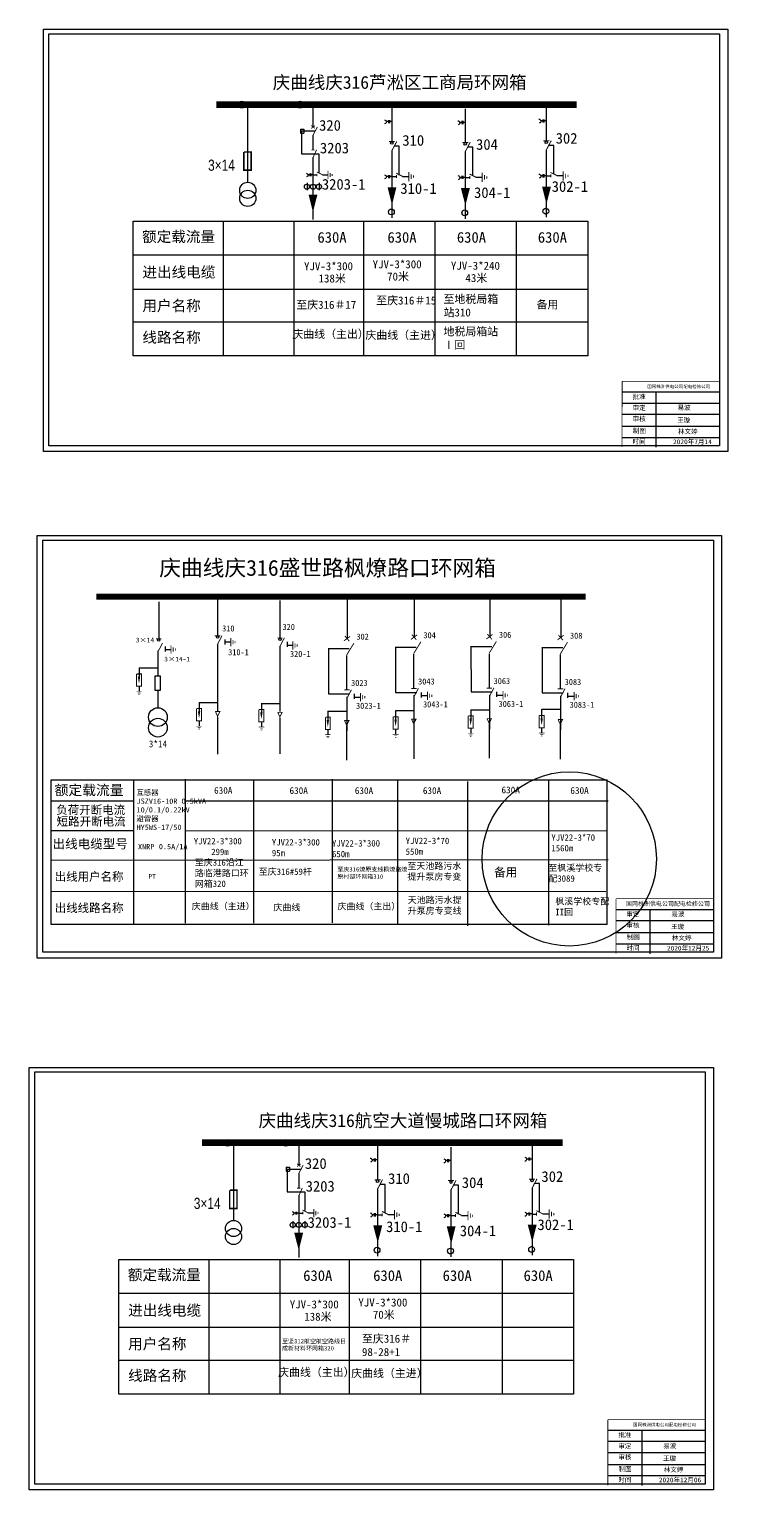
# Model space of a CAD drawing. Extents: x 329 to 871, y -351 to -9.
# Drawn here: x 329.3 to 492.6, y -350.6 to -9.1 of the extents above; entities that cross this region are included whole.
import ezdxf

# ---------------------------------------------------------------- set-up
doc = ezdxf.new("R2010")
doc.units = 0
doc.header["$LTSCALE"] = 0.774411
doc.layers.get('0').update_dxf_attribs({"linetype": 'CONTINUOUS'})
doc.layers.add('1', color=7, linetype='CONTINUOUS')
doc.styles.add('_txtstyle_1.50_0_0', font='simsun.ttc', dxfattribs={"height": 1.5})
doc.styles.add('_txtstyle_3.72_0_0', font='simsun.ttc', dxfattribs={"height": 3.723362})
doc.styles.add('HZ', font='simkai.ttf')
doc.styles.add('hztxt_txtstyle_0.00_0_0', font='', dxfattribs={"bigfont": 'hztxt.shx'})
doc.styles.add('hztxt_txtstyle_1.87_0_0', font='', dxfattribs={"height": 1.871504, "bigfont": 'hztxt.shx'})
doc.styles.add('hztxt_txtstyle_2.50_0_0', font='simkai.ttf', dxfattribs={"height": 2.5})
doc.styles.add('hztxt_txtstyle_2.60_0_0', font='', dxfattribs={"height": 2.6, "bigfont": 'hztxt.shx'})
doc.styles.add('KaiTi_txtstyle_3.00_0_0', font='simkai.ttf', dxfattribs={"height": 3})
doc.styles.get("Standard").update_dxf_attribs({"font": '', "height": 2.5})
doc.styles.add('STYLE1', font='txt.shx', dxfattribs={"height": 2.6})
doc.styles.add('字体', font='simkai_0.ttf', dxfattribs={"height": 2.5})
doc.styles.add('黑体_txtstyle_2.00_0_0', font='simhei.ttf', dxfattribs={"height": 2})
doc.styles.get('hztxt_txtstyle_0.00_0_0').set_extended_font_data('hztxt')
doc.styles.get('hztxt_txtstyle_1.87_0_0').set_extended_font_data('hztxt')
doc.styles.get('hztxt_txtstyle_2.60_0_0').set_extended_font_data('hztxt')
doc.styles.get('Standard').set_extended_font_data('SimSun')

# ---------------------------------------------------------------- blocks, each defined once
blk = doc.blocks.new('JD')
for points in [[(-2, 0.2), (-2, -0.2), (2, 0.2), (2, -0.2)], [(1, -1.2), (1, -0.8), (-1, -1.2), (-1, -0.8)], [(-0.5, -1.8), (-0.5, -2.2), (0.5, -1.8), (0.5, -2.2)]]:
    blk.add_trace(points)

msp = doc.modelspace()

# ---------------------------------------------------------------- linework, layer by layer
at = {"linetype": 'Continuous'}
for p, q in [((374.65, -54.01), (374.65, -85.53)), ((391.21, -54.01), (391.21, -85.53)), ((407.48, -54.01), (407.48, -85.53)), ((424.13, -54.01), (424.13, -85.53)), ((443.18, -54.06), (443.18, -85.36)), ((353.62, -61.85), (459.84, -61.85)), ((353.62, -69.84), (459.84, -69.84)), ((353.62, -77.54), (459.84, -77.54)), ((371.32, -296.8), (371.32, -328.32)), ((387.88, -296.8), (387.88, -328.32)), ((404.15, -296.8), (404.15, -328.32)), ((420.8, -296.8), (420.8, -328.32)), ((439.85, -296.85), (439.85, -328.16)), ((350.29, -304.64), (456.51, -304.64)), ((350.29, -312.63), (456.51, -312.63)), ((350.29, -320.33), (456.51, -320.33))]:
    msp.add_line(p, q, dxfattribs=at)
at = {"color": 7, "linetype": 'Continuous'}
for p, q in [((467.92, -93.91), (490.67, -93.91)), ((475.82, -93.91), (475.82, -106.85)), ((467.92, -96.51), (490.67, -96.51)), ((467.92, -99.1), (490.67, -99.1)), ((467.92, -101.93), (490.67, -101.93)), ((467.92, -104.52), (490.67, -104.52)), ((466.48, -214.93), (489.23, -214.93)), ((474.38, -214.98), (474.38, -225.27)), ((466.48, -217.53), (489.23, -217.53)), ((466.48, -220.35), (489.23, -220.35)), ((466.48, -222.94), (489.23, -222.94)), ((464.59, -336.7), (487.34, -336.7)), ((472.49, -336.7), (472.49, -349.64)), ((464.59, -339.3), (487.34, -339.3)), ((464.59, -341.89), (487.34, -341.89)), ((464.59, -344.72), (487.34, -344.72)), ((464.59, -347.31), (487.34, -347.31))]:
    msp.add_line(p, q, dxfattribs=at)
at = {"color": 0}
for p, q in [((359.62, -142.95), (359.62, -151.62)), ((373.35, -142.25), (373.35, -150.92)), ((387.93, -142.66), (387.93, -151.41)), ((403.65, -141.99), (403.65, -151.66)), ((419.31, -141.66), (419.31, -151.33)), ((436.96, -141.55), (436.96, -151.22)), ((453.57, -141.76), (453.57, -151.43)), ((373.35, -152.85), (373.35, -168.6)), ((375.1, -152.38), (376.44, -152.38)), ((387.93, -153.34), (387.93, -168.65)), ((389.61, -153.15), (390.94, -153.15)), ((414.87, -153.57), (419.78, -153.57)), ((414.94, -153.63), (414.98, -164.18)), ((432.51, -153.46), (437.43, -153.46)), ((432.59, -153.53), (432.63, -164.07)), ((449.13, -153.67), (454.04, -153.67)), ((359.39, -154.47), (359.39, -160.27)), ((361.13, -154.11), (362.46, -154.11)), ((399.2, -153.9), (404.12, -153.9)), ((399.27, -153.96), (399.32, -164.51)), ((403.49, -155.54), (403.49, -163.54)), ((419.16, -155.21), (419.16, -163.21)), ((436.81, -155.11), (436.81, -163.1)), ((449.2, -153.73), (449.24, -164.28)), ((453.42, -155.31), (453.42, -163.31)), ((355, -158.39), (355, -160.54)), ((355.02, -158.41), (359.4, -158.41)), ((355, -162.8), (355, -163.91)), ((359.39, -163.72), (359.39, -167.76)), ((369.04, -166.49), (369.04, -168.64)), ((369.06, -166.52), (373.45, -166.52)), ((383.61, -166.71), (383.61, -168.86)), ((383.63, -166.73), (388.01, -166.73)), ((399.32, -164.51), (404.23, -164.51)), ((403.59, -165.18), (403.59, -173.17)), ((405.42, -165.25), (406.76, -165.25)), ((414.98, -164.18), (419.9, -164.18)), ((419.26, -164.84), (419.26, -172.84)), ((421.09, -164.92), (422.42, -164.92)), ((432.63, -164.07), (437.55, -164.07)), ((436.9, -164.74), (436.9, -172.74)), ((438.74, -164.81), (440.07, -164.81)), ((449.24, -164.28), (454.16, -164.28)), ((453.52, -164.95), (453.52, -172.94)), ((455.35, -165.02), (456.68, -165.02)), ((373.36, -169.87), (373.36, -178.58)), ((387.93, -170.1), (387.93, -178.52)), ((399.13, -168.51), (399.13, -170.66)), ((399.15, -168.54), (403.54, -168.54)), ((414.97, -168.41), (414.97, -170.56)), ((415, -168.43), (419.38, -168.43)), ((432.52, -168.2), (432.52, -170.35)), ((432.54, -168.22), (436.93, -168.22)), ((449.11, -168.09), (449.11, -170.24)), ((449.13, -168.11), (453.51, -168.11)), ((369.04, -170.9), (369.04, -172.01)), ((383.61, -171.11), (383.61, -172.23)), ((399.13, -172.92), (399.13, -174.03)), ((403.53, -172.02), (403.53, -180.02)), ((414.97, -172.82), (414.97, -173.93)), ((419.2, -171.69), (419.2, -179.68)), ((432.52, -172.6), (432.52, -173.71)), ((436.85, -171.58), (436.85, -179.58)), ((449.11, -172.5), (449.11, -173.61)), ((453.46, -171.79), (453.46, -179.79)), ((400.13, -184.43), (400.13, -218.06)), ((334.44, -184.65), (464.4, -184.65)), ((334.44, -218.45), (334.44, -184.65)), ((353.74, -184.81), (353.74, -218.44)), ((365.81, -184.49), (365.81, -218.12)), ((381.73, -184.54), (381.73, -218.17)), ((415.43, -184.53), (415.43, -218.31)), ((431.74, -184.99), (431.74, -218.77)), ((450.69, -184.85), (450.69, -218.64)), ((464.36, -184.65), (464.36, -218.43)), ((334.46, -189.56), (353.74, -189.56)), ((334.5, -196.48), (353.82, -196.48)), ((365.81, -196.49), (464.4, -196.52)), ((464.67, -203.34), (334.46, -203.46)), ((464.13, -210.77), (334.44, -210.76)), ((464.4, -218.43), (334.45, -218.44))]:
    msp.add_line(p, q, dxfattribs=at)
at = {"color": 0, "ltscale": 0.91161}
msp.add_line((365.81, -189.55), (464.67, -189.52), dxfattribs=at)
at = {"linetype": 'Continuous'}
for points in [[(332.67, -9.08), (492.61, -9.08), (492.61, -107.85), (332.67, -107.85)], [(490.69, -106.52), (333.95, -106.52), (333.95, -10.14), (490.69, -10.14)], [(353.61, -53.97), (459.87, -53.97), (459.87, -85.49), (353.61, -85.49)], [(331.23, -127.5), (491.17, -127.5), (491.17, -226.28), (331.23, -226.28)], [(489.26, -224.95), (332.51, -224.95), (332.51, -128.57), (489.26, -128.57)], [(329.34, -251.87), (489.28, -251.87), (489.28, -350.64), (329.34, -350.64)], [(487.36, -349.31), (330.62, -349.31), (330.62, -252.93), (487.36, -252.93)], [(350.28, -296.76), (456.54, -296.76), (456.54, -328.28), (350.28, -328.28)]]:
    msp.add_lwpolyline(points, close=True, dxfattribs=at)
at = {"color": 7, "linetype": 'Continuous', "const_width": 0.182}
for points in [[(467.92, -91.43), (467.91, -106.8)], [(467.92, -91.43), (490.67, -91.43)], [(466.48, -212.39), (466.47, -225.23)], [(466.53, -212.35), (489.28, -212.35)], [(464.59, -334.23), (464.58, -349.6)], [(464.59, -334.23), (487.34, -334.23)]]:
    msp.add_lwpolyline(points, dxfattribs=at)
at = {"color": 0}
for points, const_width in [([(345.03, -141.77), (459.4, -141.77)], 1.42), ([(358.99, -151.65), (360.25, -151.65)], 0.212), ([(359.43, -154.66), (360.49, -152.65)], 0.212), ([(372.72, -150.94), (373.98, -150.94)], 0.212), ([(373.35, -152.9), (374.41, -150.89)], 0.212), ([(387.3, -151.44), (388.55, -151.44)], 0.212), ([(387.93, -153.4), (388.99, -151.38)], 0.212), ([(402.91, -152.1), (404.33, -151.05)], 0.212), ([(403.1, -150.98), (404.17, -152.2)], 0.212), ([(403.52, -155.44), (405.23, -152.66)], 0.212), ([(418.57, -151.77), (419.99, -150.72)], 0.212), ([(418.77, -150.64), (419.83, -151.86)], 0.212), ([(419.19, -155.11), (420.89, -152.33)], 0.212), ([(436.22, -151.66), (437.64, -150.62)], 0.212), ([(436.42, -150.54), (437.48, -151.76)], 0.212), ([(436.84, -155.01), (438.54, -152.23)], 0.212), ([(452.83, -151.87), (454.25, -150.82)], 0.212), ([(453.03, -150.75), (454.09, -151.97)], 0.212), ([(453.45, -155.21), (455.15, -152.43)], 0.212), ([(354.42, -159.86), (354.42, -162.73), (355.57, -162.73), (355.57, -159.86), (354.46, -159.86)], 0.242), ([(402.96, -163.59), (404.21, -163.59)], 0.212), ([(403.59, -165.55), (404.65, -163.53)], 0.212), ([(418.62, -163.25), (419.88, -163.25)], 0.212), ([(419.25, -165.21), (420.31, -163.2)], 0.212), ([(436.27, -163.15), (437.53, -163.15)], 0.212), ([(436.9, -165.11), (437.96, -163.1)], 0.212), ([(452.88, -163.36), (454.14, -163.36)], 0.212), ([(453.51, -165.32), (454.57, -163.3)], 0.212), ([(368.46, -167.96), (368.46, -170.83), (369.61, -170.83), (369.61, -167.96), (368.5, -167.96)], 0.242), ([(372.83, -168.63), (373.91, -168.63), (373.36, -169.72), (372.84, -168.61)], 0.212), ([(383.03, -168.18), (383.03, -171.04), (384.18, -171.04), (384.18, -168.18), (383.07, -168.18)], 0.242), ([(387.4, -168.82), (388.48, -168.82), (387.93, -169.92), (387.42, -168.8)], 0.212), ([(398.56, -169.98), (398.56, -172.85), (399.7, -172.85), (399.7, -169.98), (398.59, -169.98)], 0.242), ([(403.01, -170.74), (404.09, -170.74), (403.53, -171.84), (403.02, -170.72)], 0.212), ([(414.4, -169.88), (414.4, -172.74), (415.55, -172.74), (415.55, -169.88), (414.44, -169.88)], 0.242), ([(418.67, -170.41), (419.75, -170.41), (419.2, -171.5), (418.68, -170.39)], 0.212), ([(431.94, -169.66), (431.94, -172.53), (433.09, -172.53), (433.09, -169.66), (431.98, -169.66)], 0.242), ([(436.32, -170.31), (437.4, -170.31), (436.85, -171.4), (436.33, -170.29)], 0.212), ([(448.53, -169.56), (448.53, -172.43), (449.68, -172.43), (449.68, -169.56), (448.57, -169.56)], 0.242), ([(452.93, -170.51), (454.01, -170.51), (453.46, -171.61), (452.94, -170.49)], 0.212)]:
    msp.add_lwpolyline(points, dxfattribs=dict(at, const_width=const_width))
for points in [[(361.08, -153.42), (361.08, -154.6)], [(375.05, -151.81), (375.05, -152.99)], [(389.59, -152.34), (389.59, -153.53)], [(405.25, -164.5), (405.25, -165.68)], [(420.92, -164.16), (420.92, -165.34)], [(438.57, -164.06), (438.57, -165.24)], [(455.18, -164.27), (455.18, -165.45)]]:
    msp.add_lwpolyline(points, dxfattribs=at)
for points in [[(355, -160.5, 0.565, 0, 0), (355, -162.12, 0, 0, 0)], [(369.04, -168.61, 0.565, 0, 0), (369.04, -170.22, 0, 0, 0)], [(383.61, -168.82, 0.565, 0, 0), (383.61, -170.43, 0, 0, 0)], [(399.13, -170.63, 0.565, 0, 0), (399.13, -172.24, 0, 0, 0)], [(414.97, -170.52, 0.565, 0, 0), (414.97, -172.14, 0, 0, 0)], [(432.52, -170.31, 0.565, 0, 0), (432.52, -171.92, 0, 0, 0)], [(449.11, -170.2, 0.565, 0, 0), (449.11, -171.82, 0, 0, 0)]]:
    msp.add_lwpolyline(points, format="xyseb", dxfattribs=at)
at = {"color": 0, "linetype": 'Continuous'}
msp.add_lwpolyline([(358.8, -160.27), (359.93, -160.27), (359.93, -163.72), (358.8, -163.72)], close=True, dxfattribs=at)
at = {"color": 0}
for centre in [(359.62, -151.94), (373.35, -151.24), (387.93, -151.74)]:
    msp.add_circle(centre, 0.272, dxfattribs=at)
at = {"color": 0, "linetype": 'Continuous'}
for centre in [(359.42, -169.95), (359.42, -172.42)]:
    msp.add_circle(centre, 2.19, dxfattribs=at)
at = {"color": 1, "linetype": 'Continuous'}
msp.add_circle((455.57, -203.12), 20.37, dxfattribs=at)
at = {"layer": '1'}
for p, q in [((380.39, -26.69), (380.39, -44.94)), ((395.66, -26.55), (395.66, -31.96)), ((450.19, -27.32), (450.19, -35.15)), ((414.09, -27.49), (414.09, -35.33)), ((431.25, -27.69), (431.25, -35.53)), ((392.71, -32.44), (392.71, -33.36)), ((392.71, -32.44), (393.54, -32.44)), ((392.71, -33.36), (393.54, -33.36)), ((392.97, -32.92), (392.97, -38.19)), ((396.07, -32.92), (392.97, -32.92)), ((393.54, -32.44), (393.54, -33.36)), ((395.66, -33.85), (395.66, -37.27)), ((414.09, -37.46), (414.09, -46.96)), ((450.19, -37.28), (450.19, -46.78)), ((392.97, -38.19), (397.06, -38.19)), ((395.66, -38.99), (395.66, -49.1)), ((397.06, -38.19), (397.06, -42.55)), ((431.25, -37.66), (431.25, -47.16)), ((395.66, -43.14), (396.61, -43.14)), ((397.86, -43.11), (399.17, -43.11)), ((414.09, -43.53), (415.17, -43.53)), ((416.58, -43.5), (418.05, -43.5)), ((431.25, -43.73), (432.33, -43.73)), ((433.74, -43.7), (435.21, -43.7)), ((450.19, -43.35), (451.27, -43.35)), ((452.68, -43.32), (454.15, -43.32)), ((394.28, -45), (394.28, -46.68)), ((397.09, -45), (397.09, -46.68)), ((395.66, -50.46), (395.66, -53.54)), ((414.1, -48.49), (414.1, -53.19)), ((431.25, -48.69), (431.25, -53.39)), ((450.2, -48.31), (450.2, -53.01)), ((377.06, -269.49), (377.06, -287.74)), ((392.33, -269.34), (392.33, -274.75)), ((410.76, -270.29), (410.76, -278.12)), ((427.92, -270.49), (427.92, -278.32)), ((446.86, -270.11), (446.86, -277.94)), ((389.38, -275.23), (389.38, -276.15)), ((389.38, -275.23), (390.21, -275.23)), ((389.38, -276.15), (390.21, -276.15)), ((389.64, -275.71), (389.64, -280.99)), ((392.74, -275.71), (389.64, -275.71)), ((390.21, -275.23), (390.21, -276.15)), ((392.33, -276.64), (392.33, -280.06)), ((446.86, -280.07), (446.86, -289.57)), ((389.64, -280.99), (393.73, -280.99)), ((392.33, -281.78), (392.33, -291.89)), ((393.73, -280.99), (393.73, -285.34)), ((410.76, -280.25), (410.76, -289.75)), ((427.92, -280.45), (427.92, -289.95)), ((392.33, -285.93), (393.28, -285.93)), ((394.53, -285.91), (395.84, -285.91)), ((410.76, -286.32), (411.84, -286.32)), ((413.25, -286.29), (414.72, -286.29)), ((427.92, -286.52), (429, -286.52)), ((430.41, -286.49), (431.88, -286.49)), ((446.86, -286.15), (447.94, -286.15)), ((449.35, -286.12), (450.82, -286.12)), ((390.95, -287.79), (390.95, -289.48)), ((393.76, -287.79), (393.76, -289.48)), ((392.33, -293.25), (392.33, -296.33)), ((410.77, -291.28), (410.77, -295.98)), ((427.92, -291.48), (427.92, -296.18)), ((446.87, -291.11), (446.87, -295.81))]:
    msp.add_line(p, q, dxfattribs=at)
for points, const_width in [([(373.05, -26.69), (457.32, -26.69)], 1.56), ([(395.26, -32.27), (396.11, -31.64)], 0.207), ([(395.27, -31.58), (396.08, -32.25)], 0.207), ([(395.66, -33.9), (396.69, -31.93)], 0.207), ([(395.29, -37.33), (396.05, -37.33)], 0.207), ([(395.62, -39.24), (396.49, -37.28)], 0.207), ([(413.4, -35.36), (414.78, -35.36)], 0.234), ([(414.09, -37.52), (415.26, -35.3)], 0.234), ([(430.56, -35.56), (431.94, -35.56)], 0.234), ([(431.25, -37.72), (432.42, -35.5)], 0.234), ([(449.5, -35.18), (450.88, -35.18)], 0.234), ([(450.19, -37.34), (451.36, -35.12)], 0.234), ([(379.51, -37.79), (379.51, -42.05), (381.22, -42.05), (381.22, -37.79), (379.57, -37.79)], 0.36), ([(396.56, -42.45), (397.94, -43.14)], 0.207), ([(396.61, -42.82), (396.61, -43.46)], 0.207), ([(415.11, -42.75), (416.67, -43.53)], 0.234), ([(415.17, -43.17), (415.17, -43.89)], 0.234), ([(432.27, -42.95), (433.83, -43.73)], 0.234), ([(432.33, -43.37), (432.33, -44.09)], 0.234), ([(451.21, -42.58), (452.77, -43.35)], 0.234), ([(451.27, -42.99), (451.27, -43.71)], 0.234), ([(395.15, -49.16), (396.2, -49.16), (395.66, -50.23), (395.16, -49.15)], 0.207), ([(369.72, -269.49), (453.99, -269.49)], 1.56), ([(391.93, -275.06), (392.78, -274.43)], 0.207), ([(391.94, -274.37), (392.75, -275.05)], 0.207), ([(392.33, -276.69), (393.36, -274.72)], 0.207), ([(391.96, -280.12), (392.72, -280.12)], 0.207), ([(392.29, -282.03), (393.16, -280.08)], 0.207), ([(410.07, -278.15), (411.45, -278.15)], 0.234), ([(410.76, -280.31), (411.93, -278.09)], 0.234), ([(427.23, -278.35), (428.61, -278.35)], 0.234), ([(427.92, -280.51), (429.09, -278.29)], 0.234), ([(446.17, -277.97), (447.55, -277.97)], 0.234), ([(446.86, -280.13), (448.03, -277.91)], 0.234), ([(376.19, -280.58), (376.19, -284.84), (377.89, -284.84), (377.89, -280.58), (376.24, -280.58)], 0.36), ([(393.23, -285.24), (394.61, -285.93)], 0.207), ([(393.28, -285.61), (393.28, -286.25)], 0.207), ([(411.78, -285.55), (413.34, -286.32)], 0.234), ([(411.84, -285.96), (411.84, -286.68)], 0.234), ([(428.94, -285.75), (430.5, -286.52)], 0.234), ([(429, -286.17), (429, -286.88)], 0.234), ([(447.88, -285.37), (449.44, -286.15)], 0.234), ([(447.94, -285.79), (447.94, -286.51)], 0.234), ([(391.82, -291.96), (392.87, -291.96), (392.33, -293.03), (391.83, -291.94)], 0.207)]:
    msp.add_lwpolyline(points, dxfattribs=dict(at, const_width=const_width))
for points, format in [([(412.39, -30.27, -0.877934), (412.41, -31.22)], "xyb"), ([(429.55, -30.47, -0.877934), (429.57, -31.42)], "xyb"), ([(448.49, -30.09, -0.877934), (448.51, -31.04)], "xyb"), ([(394.15, -42.77, -0.877934), (394.17, -43.61)], "xyb"), ([(412.39, -43.12, -0.877934), (412.41, -44.07)], "xyb"), ([(429.55, -43.32, -0.877934), (429.57, -44.27)], "xyb"), ([(448.49, -42.94, -0.877934), (448.51, -43.89)], "xyb"), ([(395.66, -47.73, 2.08, 0, 0), (395.66, -51.86, 0, 0, 0)], "xyseb"), ([(414.13, -46.03, 2.08, 0, 0), (414.13, -50.16, 0, 0, 0)], "xyseb"), ([(431.29, -46.23, 2.08, 0, 0), (431.29, -50.36, 0, 0, 0)], "xyseb"), ([(450.24, -45.86, 2.08, 0, 0), (450.24, -49.98, 0, 0, 0)], "xyseb"), ([(409.06, -273.06, -0.877934), (409.08, -274.01)], "xyb"), ([(445.16, -272.88, -0.877934), (445.18, -273.83)], "xyb"), ([(426.22, -273.26, -0.877934), (426.24, -274.21)], "xyb"), ([(390.82, -285.57, -0.877934), (390.84, -286.41)], "xyb"), ([(409.06, -285.91, -0.877934), (409.08, -286.86)], "xyb"), ([(426.22, -286.11, -0.877934), (426.24, -287.06)], "xyb"), ([(445.16, -285.73, -0.877934), (445.18, -286.68)], "xyb"), ([(392.33, -290.52, 2.08, 0, 0), (392.33, -294.65, 0, 0, 0)], "xyseb"), ([(410.8, -288.83, 2.08, 0, 0), (410.8, -292.95, 0, 0, 0)], "xyseb"), ([(427.96, -289.03, 2.08, 0, 0), (427.96, -293.15, 0, 0, 0)], "xyseb"), ([(446.91, -288.65, 2.08, 0, 0), (446.91, -292.78, 0, 0, 0)], "xyseb")]:
    msp.add_lwpolyline(points, format=format, dxfattribs=at)
for points in [[(413.3, -30.67), (412.81, -30.67)], [(413.3, -30.34), (413.3, -31.05)], [(413.52, -30.34), (413.52, -31.05)], [(414.09, -30.67), (413.52, -30.67)], [(430.46, -30.54), (430.46, -31.25)], [(430.68, -30.54), (430.68, -31.25)], [(449.41, -30.49), (448.91, -30.49)], [(449.41, -30.17), (449.41, -30.88)], [(449.63, -30.17), (449.63, -30.88)], [(450.19, -30.49), (449.63, -30.49)], [(430.46, -30.87), (429.97, -30.87)], [(431.24, -30.87), (430.68, -30.87)], [(415.83, -43.18), (415.83, -36.43), (414.66, -36.43)], [(432.99, -43.39), (432.99, -36.63), (431.82, -36.63)], [(451.93, -43.01), (451.93, -36.26), (450.77, -36.26)], [(394.96, -43.13), (394.52, -43.13)], [(394.96, -42.84), (394.96, -43.47)], [(395.15, -42.84), (395.15, -43.47)], [(395.66, -43.13), (395.15, -43.13)], [(413.3, -43.52), (412.81, -43.52)], [(413.3, -43.19), (413.3, -43.9)], [(413.52, -43.19), (413.52, -43.9)], [(414.09, -43.52), (413.52, -43.52)], [(430.46, -43.72), (429.97, -43.72)], [(430.46, -43.39), (430.46, -44.1)], [(430.68, -43.39), (430.68, -44.1)], [(431.24, -43.72), (430.68, -43.72)], [(449.41, -43.34), (448.91, -43.34)], [(449.41, -43.01), (449.41, -43.73)], [(449.63, -43.01), (449.63, -43.73)], [(450.19, -43.34), (449.63, -43.34)], [(409.97, -273.14), (409.97, -273.85)], [(410.19, -273.14), (410.19, -273.85)], [(446.08, -272.96), (446.08, -273.67)], [(446.3, -272.96), (446.3, -273.67)], [(409.97, -273.46), (409.48, -273.46)], [(410.76, -273.46), (410.19, -273.46)], [(427.13, -273.66), (426.64, -273.66)], [(427.13, -273.34), (427.13, -274.05)], [(427.35, -273.34), (427.35, -274.05)], [(427.91, -273.66), (427.35, -273.66)], [(446.08, -273.29), (445.58, -273.29)], [(446.86, -273.29), (446.3, -273.29)], [(412.5, -285.98), (412.5, -279.23), (411.33, -279.23)], [(429.66, -286.18), (429.66, -279.43), (428.49, -279.43)], [(448.6, -285.8), (448.6, -279.05), (447.44, -279.05)], [(391.63, -285.92), (391.19, -285.92)], [(391.63, -285.63), (391.63, -286.26)], [(391.82, -285.63), (391.82, -286.26)], [(392.33, -285.92), (391.82, -285.92)], [(409.97, -286.31), (409.48, -286.31)], [(409.97, -285.98), (409.97, -286.7)], [(410.19, -285.98), (410.19, -286.7)], [(410.76, -286.31), (410.19, -286.31)], [(427.13, -286.51), (426.64, -286.51)], [(427.13, -286.18), (427.13, -286.9)], [(427.35, -286.18), (427.35, -286.9)], [(427.91, -286.51), (427.35, -286.51)], [(446.08, -286.13), (445.58, -286.13)], [(446.08, -285.81), (446.08, -286.52)], [(446.3, -285.81), (446.3, -286.52)], [(446.86, -286.13), (446.3, -286.13)]]:
    msp.add_lwpolyline(points, dxfattribs=at)
for centre, radius in [((379.02, -26.71), 0.777), ((392.63, -26.71), 0.777), ((414.09, -35.69), 0.3), ((431.25, -35.89), 0.3), ((450.19, -35.51), 0.3), ((380.42, -46.75), 1.89), ((380.42, -48.63), 1.89), ((394.25, -45.92), 0.599), ((395.67, -45.92), 0.599), ((397.06, -45.92), 0.599), ((413.98, -51.82), 0.676), ((450.09, -51.64), 0.676), ((431.14, -52.02), 0.676), ((375.69, -269.51), 0.777), ((389.3, -269.51), 0.777), ((410.76, -278.48), 0.3), ((427.92, -278.68), 0.3), ((446.86, -278.3), 0.3), ((377.09, -289.54), 1.89), ((377.09, -291.42), 1.89), ((390.92, -288.71), 0.599), ((392.34, -288.71), 0.599), ((393.73, -288.71), 0.599), ((410.65, -294.61), 0.676), ((427.81, -294.81), 0.676), ((446.76, -294.43), 0.676)]:
    msp.add_circle(centre, radius, dxfattribs=at)

# ---------------------------------------------------------------- block references
at = {"color": 0, "xscale": 0.4957358729688082, "yscale": 0.4957358729688082, "zscale": 0.4957358729687092, "rotation": 90}
for p in [(362.48, -154.14), (376.46, -152.42), (390.96, -153.19), (440.09, -164.85), (406.78, -165.29), (422.44, -164.96), (456.7, -165.06)]:
    msp.add_blockref('JD', p, dxfattribs=at)
at = {"color": 0, "xscale": 0.3391983333814323, "yscale": 0.3391983333815602, "zscale": 0.3391983333879166}
for p in [(355.02, -163.96), (369.06, -172.06), (383.63, -172.28), (399.15, -174.08), (414.99, -173.98), (432.54, -173.77), (449.13, -173.66)]:
    msp.add_blockref('JD', p, dxfattribs=at)
at = {"layer": '1', "rotation": 90}
for p, xscale, yscale, zscale in [((399.19, -43.15), 0.4838399997354372, 0.4838399997354372, 0.48384), ((418.07, -43.54), 0.5459999999031879, 0.5459999999031879, 0.546), ((435.23, -43.74), 0.5459999999031879, 0.5459999999031879, 0.546), ((454.17, -43.37), 0.5459999999031879, 0.5459999999031879, 0.546), ((395.86, -285.94), 0.4838399997354372, 0.4838399997354372, 0.48384), ((414.74, -286.34), 0.5459999999031879, 0.5459999999031879, 0.546), ((431.9, -286.54), 0.5459999999031879, 0.5459999999031879, 0.546), ((450.85, -286.16), 0.5459999999031879, 0.5459999999031879, 0.546)]:
    msp.add_blockref('JD', p, dxfattribs=dict(at, xscale=xscale, yscale=yscale, zscale=zscale))

# ---------------------------------------------------------------- texts
at = {"linetype": 'Continuous', "style": 'hztxt_txtstyle_2.50_0_0'}
for s, p in [('320', (397.09, -32.81)), ('310', (416.55, -36.32)), ('302', (452.39, -35.84)), ('3203', (397.28, -38.11)), ('304', (433.78, -37.27)), ('3203-1', (397.74, -46.59)), ('310-1', (416.08, -47.58)), ('304-1', (433.31, -48.54)), ('302-1', (451.46, -47.11)), ('额定载流量', (355.72, -58.83)), ('630A', (396.71, -59)), ('630A', (413.07, -59)), ('630A', (429.3, -59)), ('630A', (448.22, -59)), ('进出线电缆', (355.79, -67.14)), ('用户名称', (355.79, -74.98)), ('线路名称', (355.79, -82.38)), ('320', (393.76, -275.6)), ('310', (413.22, -279.11)), ('302', (449.06, -278.64)), ('3203', (393.95, -280.91)), ('304', (430.45, -280.06)), ('3203-1', (394.41, -289.38)), ('310-1', (412.75, -290.37)), ('304-1', (429.98, -291.33)), ('302-1', (448.13, -289.9)), ('额定载流量', (352.39, -301.62)), ('630A', (393.38, -301.8)), ('630A', (409.74, -301.8)), ('630A', (425.97, -301.8)), ('630A', (444.89, -301.8)), ('进出线电缆', (352.46, -309.93)), ('用户名称', (352.46, -317.77)), ('线路名称', (352.46, -325.17))]:
    msp.add_text(s, height=2.5, dxfattribs=at).set_placement(p)
at = {"color": 0}
for s, height, p in [('310', 1.416, (374.42, -149.91)), ('320', 1.416, (388.55, -149.57)), ('304', 1.416, (421.48, -151.51)), ('306', 1.416, (439.13, -151.4)), ('308', 1.416, (455.74, -151.61)), ('302', 1.416, (405.82, -151.84)), ('310-1', 1.416, (375.84, -155.48)), ('320-1', 1.416, (390.29, -155.87)), ('3023', 1.416, (404.58, -162.66)), ('3043', 1.416, (420.24, -162.32)), ('3063', 1.416, (437.89, -162.22)), ('3083', 1.416, (454.5, -162.43)), ('3023-1', 1.416, (405.73, -168)), ('3043-1', 1.416, (421.39, -167.67)), ('3063-1', 1.416, (439.04, -167.57)), ('3083-1', 1.416, (455.65, -167.77)), ('3*14', 1.574, (357.29, -177)), ('630A', 1.574, (372.55, -187.88)), ('630A', 1.574, (390.18, -187.92)), ('630A', 1.574, (405.44, -187.92)), ('630A', 1.574, (421.35, -187.92)), ('630A', 1.574, (439.73, -187.76)), ('630A', 1.574, (455.83, -187.89))]:
    msp.add_text(s, height=height, dxfattribs=at).set_placement(p)
at = {"color": 0, "style": 'HZ'}
for s, height, p in [('3×14', 1.098, (354.24, -152.47)), ('3×14-1', 1.098, (360.9, -156.92)), ('额定载流量', 2.361, (335.28, -188.19)), ('负荷开断电流', 1.967, (335.65, -192.63)), ('短路开断电流', 1.967, (335.75, -195.34)), ('出线电缆型号', 2.152, (334.79, -200.66)), ('出线用户名称', 1.967, (335.28, -208.24)), ('出线线路名称', 1.967, (335.29, -215.56))]:
    msp.add_text(s, height=height, dxfattribs=at).set_placement(p)
for s, p in [('XNRP', (354.76, -200.85)), ('0.5A/1A', (359.64, -200.84))]:
    msp.add_text(s, height=1.221).set_placement(p)
at = {"linetype": 'Continuous', "attachment_point": 1}
for s, insert, char_height, width, style in [('{\\fSimSun|b0|i0|c134|p2;庆曲线庆316芦淞区工商局环网箱}', (386.27, -20.01), 3, 64.6251, 'hztxt_txtstyle_0.00_0_0'), ('{\\f楷体_GB2312|b0|i0|c134|p49;YJV-3*300}', (393.56, -63.56), 1.8715, 10.0239, 'hztxt_txtstyle_0.00_0_0'), ('{\\f楷体_GB2312|b0|i0|c134|p49;YJV-3*300}', (409.6, -63.11), 1.8715, 10.0239, 'hztxt_txtstyle_0.00_0_0'), ('{\\f楷体_GB2312|b0|i0|c134|p49;YJV-3*240}', (427.9, -63.45), 1.8715, 10.0239, 'hztxt_txtstyle_0.00_0_0'), ('{\\f楷体_GB2312|b0|i0|c134|p49;138\\f楷体_GB2312|b0|i0|c134|p32;米}', (396.96, -66.43), 1.8715, 10.0239, 'hztxt_txtstyle_1.87_0_0'), ('{\\f楷体_GB2312|b0|i0|c134|p49;70\\f楷体_GB2312|b0|i0|c134|p32;米}', (412.99, -65.98), 1.8715, 10.0239, 'hztxt_txtstyle_1.87_0_0'), ('{\\f楷体_GB2312|b0|i0|c134|p49;43\\f楷体_GB2312|b0|i0|c134|p32;米}', (431.29, -66.32), 1.8715, 10.0239, 'hztxt_txtstyle_0.00_0_0'), ('{\\f楷体_GB2312|b0|i0|c134|p49;至庆316＃15}', (410.44, -71.58), 1.8715, 14.7835, 'hztxt_txtstyle_1.87_0_0'), ('{\\f楷体_GB2312|b0|i0|c134|p49;至地税局箱站310}', (426.18, -71.26), 1.8715, 14.7835, 'hztxt_txtstyle_0.00_0_0'), ('{\\f楷体_GB2312|b0|i0|c134|p49;至庆316＃17}', (391.76, -72.59), 1.8715, 20.7858, 'hztxt_txtstyle_1.87_0_0'), ('{\\f楷体_GB2312|b0|i0|c134|p49;备用}', (447.91, -72.54), 1.8715, 14.7835, 'hztxt_txtstyle_0.00_0_0'), ('{\\fSimSun|b0|i0|c134|p2;庆曲线（主出）}', (390.84, -79.43), 1.8715, 20.2162, 'hztxt_txtstyle_0.00_0_0'), ('{\\fSimSun|b0|i0|c134|p2;庆曲线（主进）}', (407.92, -79.66), 1.8715, 20.2162, 'hztxt_txtstyle_0.00_0_0'), ('{\\f楷体_GB2312|b0|i0|c134|p49;地税局箱站Ⅰ回}', (426.17, -78.84), 1.8715, 13.7825, 'hztxt_txtstyle_0.00_0_0'), ('\\A1;{\\fSimSun|b0|i0|c134|p2;互感器\\PJSZV16-10R 0.5kVA\\P10/0.1/0.22kV\\P避雷器\\PHY5WS-17/50}', (354.43, -186.95), 1.2209, 13.5077, 'KaiTi_txtstyle_3.00_0_0'), ('{\\fSimSun|b0|i0|c134|p2;庆曲线庆316航空大道慢城路口环网箱}', (382.94, -262.8), 3, 71.1022, 'hztxt_txtstyle_0.00_0_0'), ('{\\f楷体_GB2312|b0|i0|c134|p49;YJV-3*300}', (390.23, -306.35), 1.8715, 10.0239, 'hztxt_txtstyle_0.00_0_0'), ('{\\f楷体_GB2312|b0|i0|c134|p49;YJV-3*300}', (406.27, -305.9), 1.8715, 10.0239, 'hztxt_txtstyle_0.00_0_0'), ('{\\f楷体_GB2312|b0|i0|c134|p49;138\\f楷体_GB2312|b0|i0|c134|p32;米}', (393.63, -309.22), 1.8715, 10.0239, 'hztxt_txtstyle_1.87_0_0'), ('{\\f楷体_GB2312|b0|i0|c134|p49;70\\f楷体_GB2312|b0|i0|c134|p32;米}', (409.66, -308.77), 1.8715, 10.0239, 'hztxt_txtstyle_1.87_0_0'), ('{\\fKaiTi_GB2312|b0|i0|c134|p49;至庆316＃98-28+1}', (407.11, -314.37), 1.8715, 14.7835, 'hztxt_txtstyle_1.87_0_0'), ('{\\fKaiTi_GB2312|b0|i0|c134|p49;至坚312航空航空路线日成新材料环网箱320}', (388.43, -315.38), 1, 15.0205, 'hztxt_txtstyle_1.87_0_0'), ('{\\fSimSun|b0|i0|c134|p2;庆曲线（主出）}', (387.51, -322.22), 1.8715, 20.2162, 'hztxt_txtstyle_0.00_0_0'), ('{\\fSimSun|b0|i0|c134|p2;庆曲线（主进）}', (404.59, -322.46), 1.8715, 20.2162, 'hztxt_txtstyle_0.00_0_0')]:
    msp.add_mtext(s, dxfattribs=dict(at, insert=insert, char_height=char_height, width=width, style=style))
at = {"color": 7, "linetype": 'Continuous', "true_color": 0xffffff, "width": 82.0179, "attachment_point": 1, "style": '字体'}
for insert, char_height in [((473.79, -92.26), 0.75), ((468.83, -213.07), 1), ((470.46, -335.05), 0.75)]:
    msp.add_mtext('国网株洲供电公司配电检修公司', dxfattribs=dict(at, insert=insert, char_height=char_height))
at = {"color": 7, "linetype": 'Continuous', "attachment_point": 1}
for s, insert, char_height, width, style in [('{\\fKaiTi_GB2312|b0|i0|c134|p49;批准}', (470.36, -94.48), 1.0944, 8.5588, '字体'), ('\\f\uffbfﾬￌﾣﾤ_GB2312|b0|i0|c134|p49;审定', (470.36, -97.08), 1.0944, 8.5588, '字体'), ('易波', (480.87, -97.02), 1.094, 8.5588, '字体'), ('\\f\uffbfﾬￌﾣﾤ_GB2312|b0|i0|c134|p49;制图', (470.42, -102.43), 1.0944, 8.5588, '字体'), ('\\f\uffbfﾬￌﾣﾤ_GB2312|b0|i0|c134|p49;审核', (470.36, -99.65), 1.0944, 8.5588, '字体'), ('王璇', (480.81, -99.96), 1.094, 8.5588, '字体'), ('{\\fSimSun|b0|i0|c134|p2;林文婷}', (480.97, -102.59), 1.0944, 8.5588, '字体'), ('\\f\uffbfﾬￌﾣﾤ_GB2312|b0|i0|c134|p49;时间', (470.36, -104.94), 1.0944, 8.5588, '字体'), ('2020{\\fSimSun|b0|i0|c134|p2;年}7{\\fSimSun|b0|i0|c134|p2;月14}', (479.83, -105), 1.0944, 16.0081, '字体'), ('庆曲线庆316盛世路枫燎路口环网箱', (359.73, -133.18), 3.7234, 91.4268, '_txtstyle_3.72_0_0'), ('\\f\uffbfﾬￌﾣﾤ_GB2312|b0|i0|c134|p49;审定', (468.92, -215.5), 1.0944, 8.5588, '字体'), ('\\f\uffbfﾬￌﾣﾤ_GB2312|b0|i0|c134|p49;审核', (468.92, -218.08), 1.0944, 8.5588, '字体'), ('王璇', (479.37, -218.38), 1.094, 8.5588, '字体'), ('易波', (479.43, -215.45), 1.094, 8.5588, '字体'), ('\\f\uffbfﾬￌﾣﾤ_GB2312|b0|i0|c134|p49;制图', (468.98, -220.86), 1.0944, 8.5588, '字体'), ('{\\fSimSun|b0|i0|c134|p2;林文婷}', (479.54, -221.02), 1.0944, 8.5588, '字体'), ('\\f\uffbfﾬￌﾣﾤ_GB2312|b0|i0|c134|p49;时间', (468.92, -223.37), 1.0944, 8.5588, '字体'), ('2020{\\fSimSun|b0|i0|c134|p2;年}12{\\fSimSun|b0|i0|c134|p2;月25}', (478.39, -223.43), 1.0944, 16.0081, '字体'), ('{\\fKaiTi_GB2312|b0|i0|c134|p49;批准}', (467.03, -337.27), 1.0944, 8.5588, '字体'), ('\\f\uffbfﾬￌﾣﾤ_GB2312|b0|i0|c134|p49;审定', (467.03, -339.87), 1.0944, 8.5588, '字体'), ('易波', (477.54, -339.81), 1.094, 8.5588, '字体'), ('\\f\uffbfﾬￌﾣﾤ_GB2312|b0|i0|c134|p49;审核', (467.03, -342.45), 1.0944, 8.5588, '字体'), ('王璇', (477.48, -342.75), 1.094, 8.5588, '字体'), ('\\f\uffbfﾬￌﾣﾤ_GB2312|b0|i0|c134|p49;制图', (467.09, -345.23), 1.0944, 8.5588, '字体'), ('\\f\uffbfﾬￌﾣﾤ_GB2312|b0|i0|c134|p49;时间', (467.03, -347.74), 1.0944, 8.5588, '字体'), ('2020{\\fSimSun|b0|i0|c134|p2;年}12{\\fSimSun|b0|i0|c134|p2;月06}', (476.5, -347.79), 1.0944, 16.0081, '字体'), ('{\\fSimSun|b0|i0|c134|p2;林文婷}', (477.64, -345.38), 1.0944, 8.5588, '字体')]:
    msp.add_mtext(s, dxfattribs=dict(at, insert=insert, char_height=char_height, width=width, style=style))
at = {"color": 7, "linetype": 'Continuous', "lineweight": 0, "ltscale": 0.760054, "attachment_point": 1, "style": '_txtstyle_1.50_0_0'}
for s, insert, char_height, width in [('{\\fSimSun|b0|i0|c0|p2;YJV22-3*300\\P    299m}', (367.8, -198.21), 1.5, 13.0753), ('{\\fSimSun|b0|i0|c0|p2;YJV22-3*\\fSimSun|b0|i0|c134|p2;70\\P550\\fSimSun|b0|i0|c0|p2;m}', (417.32, -198.14), 1.5, 13.0753), ('{\\fSimSun|b0|i0|c0|p2;YJV22-3*\\fSimSun|b0|i0|c134|p2;70\\P1560\\fSimSun|b0|i0|c0|p2;m}', (451.39, -197.35), 1.5, 13.0753), ('{\\fSimSun|b0|i0|c0|p2;YJV22-3*300\\P95m}', (386.05, -198.47), 1.5, 13.0753), ('{\\fSimSun|b0|i0|c0|p2;YJV22-3*300\\P650m}', (400.11, -198.71), 1.5, 15.7452), ('{\\fSimSun|b0|i0|c134|p2;至庆\\fSimSun|b0|i0|c0|p2;316\\fSimSun|b0|i0|c134|p2;沿江路临港路口环网箱\\fSimSun|b0|i0|c0|p2;3\\fSimSun|b0|i0|c134|p2;20}', (368.03, -203.17), 1.5, 13.0753), ('{\\fSimSun|b0|i0|c134|p2;至庆\\fSimSun|b0|i0|c0|p2;316\\fSimSun|b0|i0|c134|p2;燎原支线枫燎路燎原村部环网箱\\fSimSun|b0|i0|c0|p2;310}', (401.36, -205.05), 1, 14.9712), ('{\\fSimSun|b0|i0|c134|p2;至庆\\fSimSun|b0|i0|c0|p2;316#59\\fSimSun|b0|i0|c134|p2;杆}', (382.98, -205.34), 1.5, 13.0753)]:
    msp.add_mtext(s, dxfattribs=dict(at, insert=insert, char_height=char_height, width=width))
at = {"color": 7, "linetype": 'Continuous', "lineweight": 0, "ltscale": 1.172922, "char_height": 2, "width": 13.7398, "attachment_point": 1, "style": '黑体_txtstyle_2.00_0_0'}
for s, insert in [('{\\fSimSun|b0|i0|c134|p2;\\H0.75x;\\C0;至天池路污水提升泵房专变}', (417.73, -204)), ('{\\fSimSun|b0|i0|c134|p2;\\H0.75x;\\C0;至枫溪学校专配3089}', (450.67, -204.44)), ('{\\fSimSun|b0|i0|c134|p2;\\H0.75x;\\C0;天池路污水提升泵房专变线}', (417.8, -211.97)), ('{\\fSimSun|b0|i0|c134|p2;\\H0.75x;\\C0;枫溪学校专配II回}', (452.31, -212.28))]:
    msp.add_mtext(s, dxfattribs=dict(at, insert=insert))
at = {"color": 0, "linetype": 'Continuous', "insert": (357.2, -206.64), "char_height": 1.108, "width": 12.1935, "attachment_point": 1, "style": 'STYLE1'}
msp.add_mtext('{\\fSimSun|b0|i0|c134|p2;PT}', dxfattribs=at)
at = {"color": 7, "linetype": 'Continuous', "lineweight": 0, "ltscale": 1.172922, "insert": (437.98, -205.24), "char_height": 2, "attachment_point": 1, "style": '黑体_txtstyle_2.00_0_0'}
msp.add_mtext('备用', dxfattribs=at)
at = {"color": 7, "linetype": 'Continuous', "lineweight": 0, "ltscale": 0.760054, "char_height": 1.5, "attachment_point": 1, "style": '_txtstyle_1.50_0_0'}
for s, insert in [('{\\fSimSun|b0|i0|c134|p2;庆曲线（主进）}', (367.33, -213.42)), ('庆曲线', (386.41, -213.68)), ('{\\fSimSun|b0|i0|c134|p2;庆曲线（主出）}', (401.39, -213.45))]:
    msp.add_mtext(s, dxfattribs=dict(at, insert=insert))
at = {"layer": '1', "style": 'hztxt_txtstyle_2.60_0_0', "width": 0.8}
for p in [(371.14, -42.17), (367.81, -284.96)]:
    msp.add_text('3×14', height=2.6, dxfattribs=at).set_placement(p)

doc.saveas('drawing.dxf')
